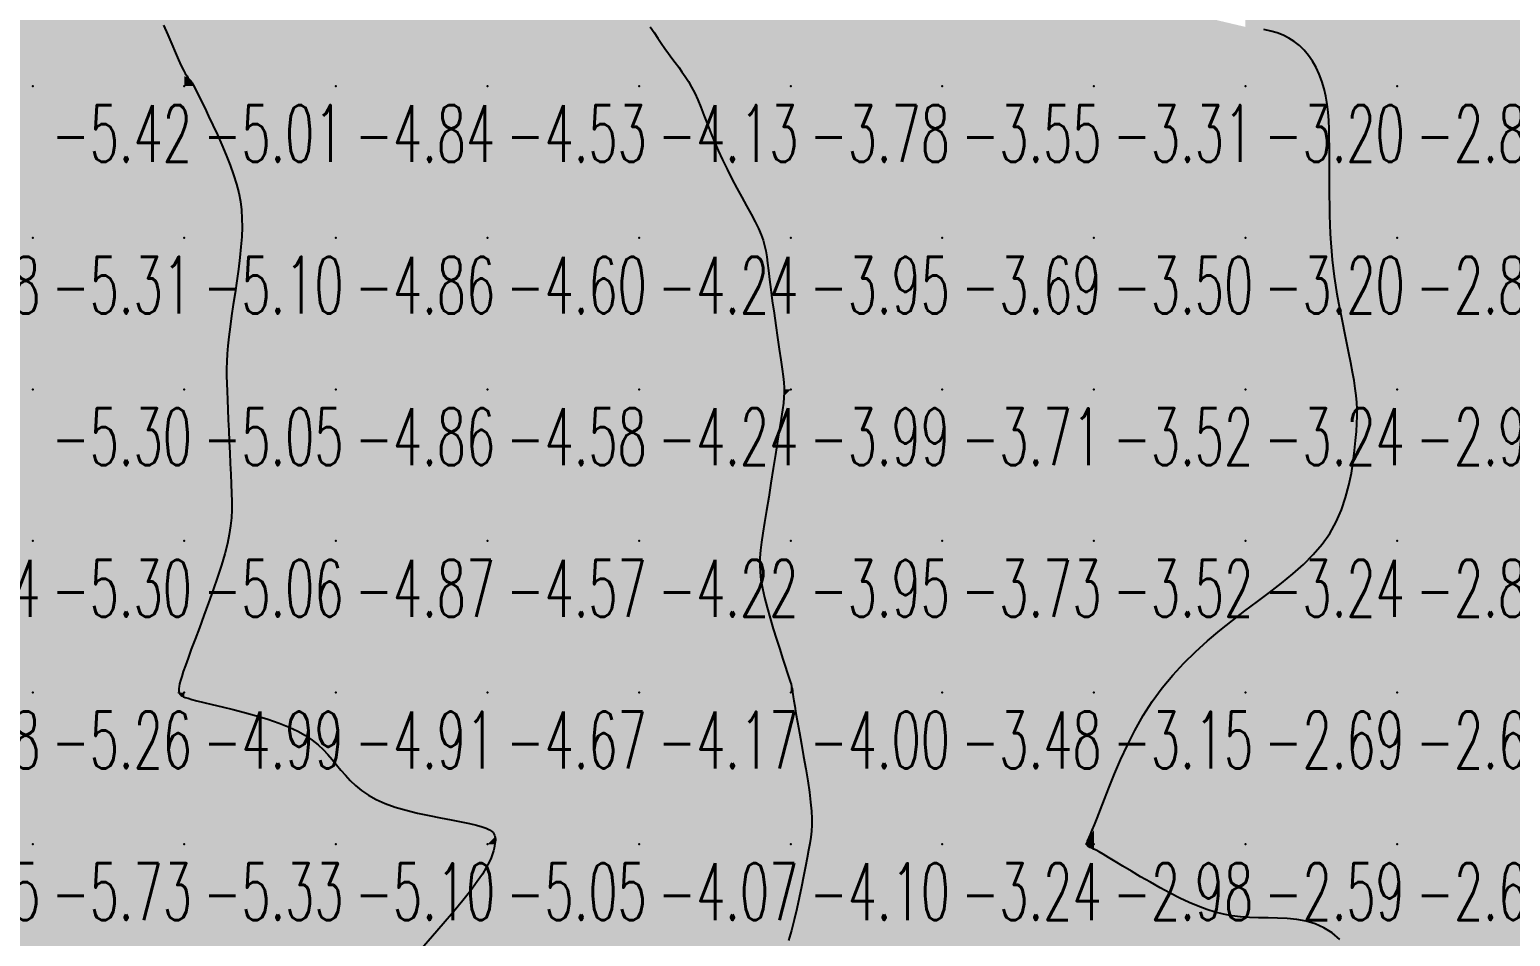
# Model space of a CAD drawing. Header units: millimetres. Extents: x 88261 to 90953, y 390274 to 392322.
# Drawn here: x 90320 to 90417.7, y 390901.2 to 390961 of the extents above; entities that cross this region are included whole.
import ezdxf
from ezdxf.enums import TextEntityAlignment as Align

# ---------------------------------------------------------------- set-up
doc = ezdxf.new("R2010")
doc.units = ezdxf.units.MM
doc.header["$LTSCALE"] = 25
for name, color, linetype in [('CN_03_00', 7, 'Continuous'), ('CN_04_00', 242, 'Continuous'), ('COTEAlt', 7, 'Continuous'), ('TN_COLORIAGE', 7, 'Continuous')]:
    doc.layers.add(name, color=color, linetype=linetype)
doc.styles.add('Simplex 1.0', font='Simplex.shx', dxfattribs={"width": 0.99, "height": 2.5})
doc.styles.get("Standard").update_dxf_attribs({"font": 'times.ttf'})

# ---------------------------------------------------------------- blocks, each defined once
blk = doc.blocks.new('COTE')
at = {"color": 0}
blk.add_point((0, 0), dxfattribs=at)
at = {"layer": 'COTEAlt'}
blk.add_attdef('ALT', text='', height=3.75, dxfattribs=at).set_placement((1.25, -1.25), align=Align.TOP_LEFT)

msp = doc.modelspace()

# ---------------------------------------------------------------- linework, layer by layer
at = {"layer": 'CN_03_00', "flags": 128}
for points, elevation in [([(90360.988, 390961.142), (90361.231, 390960.772), (90361.473, 390960.411), (90361.712, 390960.06), (90361.949, 390959.721), (90362.182, 390959.397), (90362.411, 390959.089), (90362.637, 390958.79), (90362.859, 390958.493), (90363.077, 390958.191), (90363.292, 390957.875), (90363.503, 390957.538), (90363.71, 390957.173), (90363.915, 390956.771), (90364.116, 390956.327), (90364.318, 390955.844), (90364.524, 390955.327), (90364.737, 390954.779), (90364.962, 390954.206), (90365.202, 390953.613), (90365.461, 390953.003), (90365.743, 390952.382), (90366.048, 390951.755), (90366.371, 390951.13), (90366.7, 390950.513), (90367.027, 390949.913), (90367.342, 390949.337), (90367.635, 390948.795), (90367.897, 390948.293), (90368.119, 390947.839), (90368.293, 390947.437), (90368.426, 390947.071), (90368.526, 390946.72), (90368.603, 390946.365), (90368.664, 390945.985), (90368.72, 390945.56), (90368.777, 390945.07), (90368.846, 390944.495), (90368.933, 390943.822), (90369.035, 390943.072), (90369.147, 390942.274), (90369.263, 390941.457), (90369.38, 390940.649), (90369.492, 390939.88), (90369.593, 390939.179), (90369.68, 390938.573), (90369.747, 390938.083), (90369.794, 390937.683), (90369.82, 390937.341), (90369.824, 390937.024), (90369.806, 390936.696), (90369.767, 390936.326), (90369.704, 390935.878), (90369.619, 390935.32), (90369.511, 390934.628), (90369.385, 390933.824), (90369.245, 390932.94), (90369.097, 390932.009), (90368.947, 390931.063), (90368.798, 390930.134), (90368.657, 390929.254), (90368.527, 390928.456), (90368.415, 390927.762), (90368.323, 390927.16), (90368.255, 390926.624), (90368.214, 390926.132), (90368.203, 390925.661), (90368.226, 390925.187), (90368.284, 390924.686), (90368.383, 390924.136), (90368.522, 390923.52), (90368.694, 390922.852), (90368.889, 390922.155), (90369.099, 390921.45), (90369.313, 390920.759), (90369.522, 390920.104), (90369.716, 390919.506), (90369.885, 390918.988), (90370.022, 390918.566), (90370.13, 390918.232), (90370.21, 390917.977), (90370.269, 390917.787), (90370.308, 390917.65), (90370.333, 390917.555), (90370.347, 390917.491), (90370.354, 390917.444), (90370.357, 390917.402), (90370.361, 390917.35), (90370.369, 390917.27), (90370.384, 390917.146), (90370.411, 390916.961), (90370.453, 390916.698), (90370.513, 390916.341), (90370.595, 390915.871), (90370.702, 390915.282), (90370.826, 390914.593), (90370.963, 390913.834), (90371.103, 390913.034), (90371.241, 390912.223), (90371.368, 390911.428), (90371.478, 390910.68), (90371.563, 390910.008), (90371.618, 390909.431), (90371.644, 390908.936), (90371.644, 390908.498), (90371.619, 390908.094), (90371.572, 390907.7), (90371.506, 390907.293), (90371.423, 390906.85), (90371.326, 390906.346), (90371.217, 390905.765), (90371.096, 390905.119), (90370.962, 390904.426), (90370.816, 390903.704), (90370.656, 390902.972), (90370.483, 390902.248), (90370.296, 390901.55), (90370.096, 390900.896)], -4), ([(90406.475, 390900.962), (90405.969, 390901.387), (90405.426, 390901.736), (90404.852, 390901.994), (90404.251, 390902.171), (90403.632, 390902.282), (90403.002, 390902.344), (90402.366, 390902.371), (90401.734, 390902.38), (90401.111, 390902.386), (90400.506, 390902.404), (90399.922, 390902.449), (90399.355, 390902.524), (90398.799, 390902.63), (90398.245, 390902.769), (90397.688, 390902.942), (90397.12, 390903.152), (90396.535, 390903.399), (90395.924, 390903.685), (90395.286, 390904.009), (90394.631, 390904.361), (90393.975, 390904.729), (90393.333, 390905.1), (90392.721, 390905.463), (90392.152, 390905.804), (90391.644, 390906.111), (90391.21, 390906.372), (90390.862, 390906.577), (90390.592, 390906.732), (90390.39, 390906.844), (90390.243, 390906.921), (90390.14, 390906.971), (90390.071, 390907.001), (90390.022, 390907.019), (90389.984, 390907.034), (90389.946, 390907.051), (90389.909, 390907.073), (90389.874, 390907.101), (90389.843, 390907.135), (90389.819, 390907.177), (90389.804, 390907.226), (90389.8, 390907.285), (90389.808, 390907.354), (90389.832, 390907.435), (90389.873, 390907.542), (90389.937, 390907.689), (90390.025, 390907.89), (90390.141, 390908.16), (90390.29, 390908.513), (90390.473, 390908.964), (90390.695, 390909.528), (90390.958, 390910.213), (90391.265, 390911.002), (90391.616, 390911.873), (90392.014, 390912.803), (90392.46, 390913.769), (90392.955, 390914.749), (90393.5, 390915.719), (90394.099, 390916.658), (90394.749, 390917.547), (90395.447, 390918.386), (90396.184, 390919.179), (90396.953, 390919.932), (90397.747, 390920.648), (90398.56, 390921.333), (90399.382, 390921.99), (90400.209, 390922.625), (90401.031, 390923.242), (90401.839, 390923.85), (90402.622, 390924.455), (90403.371, 390925.067), (90404.075, 390925.694), (90404.723, 390926.343), (90405.305, 390927.022), (90405.811, 390927.741), (90406.234, 390928.503), (90406.579, 390929.297), (90406.855, 390930.106), (90407.071, 390930.917), (90407.237, 390931.713), (90407.36, 390932.479), (90407.45, 390933.201), (90407.515, 390933.861), (90407.564, 390934.451), (90407.596, 390934.981), (90407.611, 390935.467), (90407.609, 390935.926), (90407.589, 390936.374), (90407.549, 390936.827), (90407.491, 390937.302), (90407.413, 390937.814), (90407.314, 390938.375), (90407.2, 390938.98), (90407.073, 390939.617), (90406.939, 390940.276), (90406.802, 390940.946), (90406.665, 390941.617), (90406.534, 390942.277), (90406.412, 390942.916), (90406.304, 390943.526), (90406.209, 390944.112), (90406.125, 390944.68), (90406.054, 390945.237), (90405.993, 390945.79), (90405.942, 390946.346), (90405.9, 390946.913), (90405.866, 390947.497), (90405.839, 390948.103), (90405.819, 390948.728), (90405.804, 390949.367), (90405.794, 390950.015), (90405.787, 390950.667), (90405.784, 390951.317), (90405.782, 390951.961), (90405.781, 390952.594), (90405.78, 390953.21), (90405.775, 390953.81), (90405.762, 390954.394), (90405.736, 390954.962), (90405.695, 390955.513), (90405.633, 390956.048), (90405.547, 390956.566), (90405.432, 390957.069), (90405.286, 390957.555), (90405.109, 390958.022), (90404.901, 390958.465), (90404.666, 390958.88), (90404.404, 390959.264), (90404.116, 390959.612), (90403.804, 390959.922), (90403.469, 390960.188), (90403.113, 390960.41), (90402.735, 390960.592), (90402.335, 390960.742), (90401.913, 390960.867), (90401.469, 390960.974)], -3)]:
    msp.add_lwpolyline(points, dxfattribs=dict(at, elevation=elevation))
at = {"layer": 'CN_04_00', "elevation": -5, "flags": 128}
msp.add_lwpolyline([(90328.886, 390961.266), (90329.157, 390960.611), (90329.416, 390959.996), (90329.656, 390959.44), (90329.868, 390958.964), (90330.047, 390958.583), (90330.194, 390958.289), (90330.313, 390958.069), (90330.409, 390957.91), (90330.485, 390957.8), (90330.546, 390957.725), (90330.596, 390957.674), (90330.638, 390957.632), (90330.677, 390957.587), (90330.72, 390957.529), (90330.77, 390957.445), (90330.836, 390957.325), (90330.922, 390957.158), (90331.036, 390956.933), (90331.182, 390956.639), (90331.366, 390956.264), (90331.593, 390955.802), (90331.853, 390955.265), (90332.136, 390954.669), (90332.431, 390954.031), (90332.726, 390953.368), (90333.01, 390952.695), (90333.273, 390952.029), (90333.502, 390951.387), (90333.69, 390950.78), (90333.837, 390950.201), (90333.945, 390949.638), (90334.016, 390949.079), (90334.053, 390948.512), (90334.058, 390947.925), (90334.034, 390947.306), (90333.983, 390946.643), (90333.907, 390945.929), (90333.814, 390945.175), (90333.707, 390944.397), (90333.593, 390943.611), (90333.478, 390942.833), (90333.367, 390942.079), (90333.267, 390941.365), (90333.182, 390940.706), (90333.118, 390940.115), (90333.074, 390939.577), (90333.047, 390939.078), (90333.034, 390938.599), (90333.035, 390938.123), (90333.046, 390937.633), (90333.064, 390937.113), (90333.089, 390936.544), (90333.118, 390935.916), (90333.149, 390935.238), (90333.181, 390934.526), (90333.215, 390933.795), (90333.249, 390933.061), (90333.281, 390932.339), (90333.312, 390931.644), (90333.34, 390930.993), (90333.364, 390930.394), (90333.378, 390929.836), (90333.376, 390929.303), (90333.353, 390928.776), (90333.302, 390928.239), (90333.217, 390927.674), (90333.092, 390927.064), (90332.921, 390926.392), (90332.702, 390925.647), (90332.442, 390924.845), (90332.154, 390924.009), (90331.85, 390923.16), (90331.541, 390922.322), (90331.239, 390921.517), (90330.956, 390920.768), (90330.704, 390920.096), (90330.492, 390919.52), (90330.319, 390919.035), (90330.181, 390918.631), (90330.074, 390918.299), (90329.996, 390918.031), (90329.941, 390917.815), (90329.906, 390917.644), (90329.887, 390917.507), (90329.882, 390917.396), (90329.888, 390917.306), (90329.902, 390917.236), (90329.924, 390917.181), (90329.95, 390917.138), (90329.981, 390917.105), (90330.013, 390917.077), (90330.044, 390917.052), (90330.077, 390917.027), (90330.123, 390916.999), (90330.197, 390916.964), (90330.315, 390916.92), (90330.492, 390916.863), (90330.743, 390916.792), (90331.084, 390916.703), (90331.53, 390916.592), (90332.089, 390916.459), (90332.741, 390916.303), (90333.462, 390916.125), (90334.223, 390915.928), (90335, 390915.713), (90335.766, 390915.48), (90336.495, 390915.232), (90337.161, 390914.969), (90337.743, 390914.693), (90338.247, 390914.406), (90338.685, 390914.107), (90339.068, 390913.798), (90339.408, 390913.479), (90339.717, 390913.152), (90340.006, 390912.818), (90340.288, 390912.477), (90340.572, 390912.131), (90340.87, 390911.784), (90341.191, 390911.439), (90341.546, 390911.103), (90341.943, 390910.778), (90342.394, 390910.469), (90342.907, 390910.181), (90343.492, 390909.919), (90344.154, 390909.684), (90344.875, 390909.476), (90345.629, 390909.291), (90346.394, 390909.126), (90347.145, 390908.978), (90347.857, 390908.844), (90348.507, 390908.722), (90349.071, 390908.607), (90349.531, 390908.497), (90349.893, 390908.391), (90350.17, 390908.29), (90350.374, 390908.193), (90350.517, 390908.099), (90350.614, 390908.009), (90350.675, 390907.923), (90350.714, 390907.839), (90350.741, 390907.758), (90350.759, 390907.676), (90350.767, 390907.59), (90350.767, 390907.497), (90350.758, 390907.394), (90350.742, 390907.277), (90350.717, 390907.144), (90350.685, 390906.99), (90350.644, 390906.812), (90350.583, 390906.602), (90350.492, 390906.352), (90350.357, 390906.053), (90350.166, 390905.696), (90349.908, 390905.273), (90349.57, 390904.775), (90349.14, 390904.195), (90348.612, 390903.527), (90348.001, 390902.789), (90347.329, 390902), (90346.618, 390901.181), (90345.888, 390900.352)], dxfattribs=at)
at = {"layer": 'TN_COLORIAGE', "color": 141}
for points in [[(90310.249, 390967.239, -5.287), (90310.249, 390957.239, -5.287), (90320.249, 390967.239, -5.287)], [(90310.249, 390957.239, -5.287), (90320.249, 390957.239, -5.287), (90320.249, 390967.239, -5.287)], [(90320.249, 390957.239, -5), (90327.54, 390964.531, -5), (90320.249, 390967.239, -5), (90326.703, 390967.239, -5)], [(90320.249, 390957.239, -5), (90327.54, 390964.531, -5), (90330.249, 390957.239, -5), (90330.249, 390957.898, -5)], [(90330.673, 390957.663, -5.011), (90330.249, 390957.898, -5.011), (90330.249, 390957.239, -5.011)], [(90310.249, 390957.239, -5.425), (90310.249, 390947.239, -5.425), (90320.249, 390957.239, -5.425)], [(90310.249, 390947.239, -5.425), (90320.249, 390947.239, -5.425), (90320.249, 390957.239, -5.425)], [(90320.249, 390957.239, -5.011), (90320.249, 390947.239, -5.011), (90330.249, 390957.239, -5.011)], [(90320.249, 390947.239, -5.011), (90330.249, 390947.239, -5.011), (90330.249, 390957.239, -5.011)], [(90330.673, 390957.663, -5.011), (90330.889, 390957.239, -5.011), (90330.249, 390957.239, -5.011)], [(90330.249, 390947.239, -5), (90333.97, 390950.961, -5), (90330.249, 390957.239, -5), (90330.889, 390957.239, -5)], [(90333.97, 390950.961, -5.096), (90334.244, 390947.239, -5.096), (90330.249, 390947.239, -5.096)], [(90310.249, 390947.239, -5.315), (90310.249, 390937.239, -5.315), (90320.249, 390947.239, -5.315)], [(90310.249, 390937.239, -5.315), (90320.249, 390937.239, -5.315), (90320.249, 390947.239, -5.315)], [(90320.249, 390947.239, -5.096), (90320.249, 390937.239, -5.096), (90330.249, 390947.239, -5.096)], [(90320.249, 390937.239, -5.096), (90330.249, 390937.239, -5.096), (90330.249, 390947.239, -5.096)], [(90330.249, 390947.239, -5), (90334.244, 390947.239, -5), (90330.249, 390937.239, -5), (90332.949, 390939.94, -5)], [(90332.949, 390939.94, -5.054), (90333.052, 390937.239, -5.054), (90330.249, 390937.239, -5.054)], [(90310.249, 390937.239, -5.299), (90310.249, 390927.239, -5.299), (90320.249, 390937.239, -5.299)], [(90310.249, 390927.239, -5.299), (90320.249, 390927.239, -5.299), (90320.249, 390937.239, -5.299)], [(90320.249, 390937.239, -5.054), (90320.249, 390927.239, -5.054), (90330.249, 390937.239, -5.054)], [(90320.249, 390927.239, -5.054), (90330.249, 390927.239, -5.054), (90330.249, 390937.239, -5.054)], [(90330.249, 390927.239, -5), (90333.379, 390930.369, -5), (90330.249, 390937.239, -5), (90333.052, 390937.239, -5)], [(90333.379, 390930.369, -5.063), (90333.475, 390927.239, -5.063), (90330.249, 390927.239, -5.063)], [(90310.249, 390927.239, -5.305), (90310.249, 390917.239, -5.305), (90320.249, 390927.239, -5.305)], [(90310.249, 390917.239, -5.305), (90320.249, 390917.239, -5.305), (90320.249, 390927.239, -5.305)], [(90320.249, 390927.239, -5.063), (90320.249, 390917.239, -5.063), (90330.249, 390927.239, -5.063)], [(90320.249, 390917.239, -5), (90329.752, 390917.239, -5), (90330.249, 390927.239, -5), (90330.249, 390919.025, -5)], [(90333.475, 390927.239, -5.063), (90330.249, 390919.025, -5.063), (90330.249, 390927.239, -5.063)], [(90310.249, 390917.239, -5.261), (90310.249, 390907.239, -5.261), (90320.249, 390917.239, -5.261)], [(90310.249, 390907.239, -5.261), (90320.249, 390907.239, -5.261), (90320.249, 390917.239, -5.261)], [(90320.249, 390907.239, -5), (90330.066, 390917.057, -5), (90320.249, 390917.239, -5), (90329.752, 390917.239, -5)], [(90320.249, 390907.239, -5), (90330.066, 390917.057, -5), (90330.249, 390907.239, -5), (90330.249, 390916.847, -5)], [(90338.117, 390915.107, -5.334), (90330.249, 390916.847, -5.334), (90330.249, 390907.239, -5.334)], [(90330.249, 390907.239, -5), (90338.117, 390915.107, -5), (90340.249, 390907.239, -5), (90340.249, 390912.537, -5)], [(90342.614, 390909.604, -5.102), (90340.249, 390912.537, -5.102), (90340.249, 390907.239, -5.102)], [(90340.249, 390907.239, -5), (90342.614, 390909.604, -5), (90350.249, 390907.239, -5), (90350.249, 390908.556, -5)], [(90350.819, 390907.81, -5.05), (90350.249, 390908.556, -5.05), (90350.249, 390907.239, -5.05)], [(90310.249, 390907.239, -5.733), (90310.249, 390897.239, -5.733), (90320.249, 390907.239, -5.733)], [(90310.249, 390897.239, -5.733), (90320.249, 390897.239, -5.733), (90320.249, 390907.239, -5.733)], [(90320.249, 390907.239, -5.334), (90320.249, 390897.239, -5.334), (90330.249, 390907.239, -5.334)], [(90320.249, 390897.239, -5.334), (90330.249, 390897.239, -5.334), (90330.249, 390907.239, -5.334)], [(90330.249, 390897.239, -5.102), (90340.249, 390897.239, -5.102), (90340.249, 390907.239, -5.102)], [(90330.249, 390907.239, -5.102), (90330.249, 390897.239, -5.102), (90340.249, 390907.239, -5.102)], [(90340.249, 390897.239, -5), (90343.084, 390897.239, -5), (90350.249, 390907.239, -5), (90350.249, 390905.173, -5)], [(90340.249, 390907.239, -5.05), (90340.249, 390897.239, -5.05), (90350.249, 390907.239, -5.05)], [(90350.76, 390907.239, -5.05), (90350.819, 390907.81, -5.05), (90350.249, 390907.239, -5.05)], [(90350.76, 390907.239, -5.05), (90350.249, 390905.173, -5.05), (90350.249, 390907.239, -5.05)]]:
    msp.add_solid(points, dxfattribs=at)
at = {"layer": 'TN_COLORIAGE', "color": 131}
for points in [[(90330.249, 390957.898, -4.842), (90327.54, 390964.531, -4.842), (90330.249, 390967.239, -4.842)], [(90330.249, 390957.898, -4.749), (90330.673, 390957.663, -4.749), (90330.249, 390967.239, -4.749), (90340.249, 390967.239, -4.749)], [(90330.889, 390957.239, -4.749), (90330.673, 390957.663, -4.749), (90340.249, 390957.239, -4.749), (90340.249, 390967.239, -4.749)], [(90350.249, 390957.239, -4.837), (90350.249, 390967.239, -4.837), (90340.249, 390957.239, -4.837)], [(90340.249, 390967.239, -4.359), (90340.249, 390957.239, -4.359), (90350.249, 390967.239, -4.359)], [(90350.249, 390957.239, -4), (90358.286, 390965.277, -4), (90350.249, 390967.239, -4), (90357.6, 390967.239, -4)], [(90350.249, 390957.239, -4), (90358.286, 390965.277, -4), (90360.249, 390957.239, -4), (90360.249, 390962.289, -4)], [(90362.223, 390959.214, -4.132), (90360.249, 390962.289, -4.132), (90360.249, 390957.239, -4.132)], [(90362.223, 390959.214, -4.132), (90363.95, 390957.239, -4.132), (90360.249, 390957.239, -4.132)], [(90330.889, 390957.239, -4.837), (90333.97, 390950.961, -4.837), (90340.249, 390957.239, -4.837)], [(90334.244, 390947.239, -4.837), (90333.97, 390950.961, -4.837), (90340.249, 390947.239, -4.837), (90340.249, 390957.239, -4.837)], [(90340.249, 390957.239, -4.529), (90340.249, 390947.239, -4.529), (90350.249, 390957.239, -4.529)], [(90350.249, 390947.239, -4.855), (90350.249, 390957.239, -4.855), (90340.249, 390947.239, -4.855)], [(90350.249, 390947.239, -4.132), (90360.249, 390947.239, -4.132), (90360.249, 390957.239, -4.132)], [(90350.249, 390947.239, -4.529), (90360.249, 390957.239, -4.529), (90350.249, 390957.239, -4.529)], [(90360.249, 390947.239, -4), (90365.463, 390952.454, -4), (90360.249, 390957.239, -4), (90363.95, 390957.239, -4)], [(90365.463, 390952.454, -4.244), (90368.654, 390947.239, -4.244), (90360.249, 390947.239, -4.244)], [(90333.052, 390937.239, -4.855), (90332.949, 390939.94, -4.855), (90340.249, 390937.239, -4.855), (90340.249, 390947.239, -4.855)], [(90332.949, 390939.94, -4.855), (90334.244, 390947.239, -4.855), (90340.249, 390947.239, -4.855)], [(90350.249, 390937.239, -4.862), (90350.249, 390947.239, -4.862), (90340.249, 390937.239, -4.862)], [(90340.249, 390947.239, -4.599), (90340.249, 390937.239, -4.599), (90350.249, 390947.239, -4.599)], [(90350.249, 390937.239, -4.244), (90360.249, 390937.239, -4.244), (90360.249, 390947.239, -4.244)], [(90350.249, 390937.239, -4.599), (90360.249, 390947.239, -4.599), (90350.249, 390947.239, -4.599)], [(90360.249, 390947.239, -4), (90368.654, 390947.239, -4), (90360.249, 390937.239, -4), (90368.632, 390945.623, -4)], [(90368.632, 390945.623, -4.24), (90369.895, 390937.239, -4.24), (90360.249, 390937.239, -4.24)], [(90333.052, 390937.239, -4.862), (90333.379, 390930.369, -4.862), (90340.249, 390937.239, -4.862)], [(90333.475, 390927.239, -4.862), (90333.379, 390930.369, -4.862), (90340.249, 390927.239, -4.862), (90340.249, 390937.239, -4.862)], [(90350.249, 390927.239, -4.868), (90350.249, 390937.239, -4.868), (90340.249, 390927.239, -4.868)], [(90340.249, 390937.239, -4.58), (90340.249, 390927.239, -4.58), (90350.249, 390937.239, -4.58)], [(90350.249, 390927.239, -4.24), (90360.249, 390927.239, -4.24), (90360.249, 390937.239, -4.24)], [(90350.249, 390927.239, -4.58), (90360.249, 390937.239, -4.58), (90350.249, 390937.239, -4.58)], [(90360.249, 390937.239, -4), (90369.895, 390937.239, -4), (90360.249, 390927.239, -4), (90369.869, 390936.86, -4)], [(90368.342, 390927.239, -4.224), (90369.869, 390936.86, -4.224), (90360.249, 390927.239, -4.224)], [(90330.249, 390917.239, -4.868), (90340.249, 390917.239, -4.868), (90340.249, 390927.239, -4.868)], [(90330.249, 390919.025, -4.868), (90333.475, 390927.239, -4.868), (90330.249, 390917.239, -4.868), (90340.249, 390927.239, -4.868)], [(90350.249, 390917.239, -4.909), (90350.249, 390927.239, -4.909), (90340.249, 390917.239, -4.909)], [(90340.249, 390927.239, -4.572), (90340.249, 390917.239, -4.572), (90350.249, 390927.239, -4.572)], [(90350.249, 390917.239, -4.224), (90360.249, 390917.239, -4.224), (90360.249, 390927.239, -4.224)], [(90350.249, 390917.239, -4.572), (90360.249, 390927.239, -4.572), (90350.249, 390927.239, -4.572)], [(90360.249, 390927.239, -4), (90368.342, 390927.239, -4), (90360.249, 390917.239, -4), (90367.926, 390924.917, -4)], [(90360.249, 390917.239, -4), (90367.926, 390924.917, -4), (90370.249, 390917.239, -4), (90370.249, 390917.908, -4)], [(90330.249, 390919.025, -4.986), (90329.752, 390917.239, -4.986), (90330.249, 390917.239, -4.986)], [(90370.388, 390917.379, -4.004), (90370.249, 390917.908, -4.004), (90370.249, 390917.239, -4.004)], [(90329.752, 390917.239, -4.986), (90330.066, 390917.057, -4.986), (90330.249, 390917.239, -4.986)], [(90330.249, 390916.847, -4.986), (90330.066, 390917.057, -4.986), (90330.249, 390917.239, -4.986)], [(90330.249, 390916.847, -4.909), (90338.117, 390915.107, -4.909), (90330.249, 390917.239, -4.909), (90340.249, 390917.239, -4.909)], [(90340.249, 390912.537, -4.909), (90338.117, 390915.107, -4.909), (90340.249, 390917.239, -4.909)], [(90340.249, 390912.537, -4.671), (90342.614, 390909.604, -4.671), (90340.249, 390917.239, -4.671), (90350.249, 390917.239, -4.671)], [(90350.249, 390908.556, -4.671), (90342.614, 390909.604, -4.671), (90350.249, 390917.239, -4.671)], [(90350.249, 390908.556, -4.174), (90350.819, 390907.81, -4.174), (90350.249, 390917.239, -4.174), (90360.249, 390917.239, -4.174)], [(90350.819, 390907.81, -4.074), (90350.76, 390907.239, -4.074), (90360.249, 390917.239, -4.074), (90360.249, 390907.239, -4.074)], [(90360.249, 390917.239, -4.004), (90360.249, 390907.239, -4.004), (90370.249, 390917.239, -4.004)], [(90360.249, 390907.239, -4.004), (90370.249, 390907.239, -4.004), (90370.249, 390917.239, -4.004)], [(90370.32, 390917.239, -4.004), (90370.388, 390917.379, -4.004), (90370.249, 390917.239, -4.004)], [(90370.249, 390907.239, -4), (90371.902, 390908.892, -4), (90370.249, 390917.239, -4), (90370.32, 390917.239, -4)], [(90371.452, 390907.239, -4.104), (90371.902, 390908.892, -4.104), (90370.249, 390907.239, -4.104)], [(90350.249, 390897.239, -4.074), (90360.249, 390897.239, -4.074), (90360.249, 390907.239, -4.074)], [(90350.249, 390905.173, -4.074), (90350.76, 390907.239, -4.074), (90350.249, 390897.239, -4.074), (90360.249, 390907.239, -4.074)], [(90360.249, 390897.239, -4), (90368.127, 390897.239, -4), (90370.249, 390907.239, -4), (90370.249, 390900.225, -4)], [(90360.249, 390907.239, -4.104), (90360.249, 390897.239, -4.104), (90370.249, 390907.239, -4.104)], [(90371.452, 390907.239, -4.104), (90370.249, 390900.225, -4.104), (90370.249, 390907.239, -4.104)], [(90350.249, 390905.173, -4.808), (90343.084, 390897.239, -4.808), (90350.249, 390897.239, -4.808)]]:
    msp.add_solid(points, dxfattribs=at)
at = {"layer": 'TN_COLORIAGE', "color": 121}
for points in [[(90360.249, 390962.289, -3.464), (90362.223, 390959.214, -3.464), (90360.249, 390967.239, -3.464), (90370.249, 390967.239, -3.464)], [(90363.95, 390957.239, -3.464), (90362.223, 390959.214, -3.464), (90370.249, 390957.239, -3.464), (90370.249, 390967.239, -3.464)], [(90370.249, 390967.239, -3.17), (90370.249, 390957.239, -3.17), (90380.249, 390967.239, -3.17)], [(90370.249, 390957.239, -3.17), (90380.249, 390957.239, -3.17), (90380.249, 390967.239, -3.17)], [(90380.249, 390957.239, -3), (90388.847, 390965.838, -3), (90380.249, 390967.239, -3), (90386.809, 390967.239, -3)], [(90380.249, 390957.239, -3), (90388.847, 390965.838, -3), (90390.249, 390957.239, -3), (90390.249, 390965.034, -3)], [(90395.316, 390962.306, -3.315), (90390.249, 390965.034, -3.315), (90390.249, 390957.239, -3.315)], [(90390.249, 390957.239, -3), (90395.316, 390962.306, -3), (90400.249, 390957.239, -3), (90400.249, 390961.142, -3)], [(90403.697, 390960.687, -3.196), (90400.249, 390961.142, -3.196), (90400.249, 390957.239, -3.196)], [(90403.697, 390960.687, -3.196), (90405.779, 390957.239, -3.196), (90400.249, 390957.239, -3.196)], [(90363.95, 390957.239, -3.776), (90365.463, 390952.454, -3.776), (90370.249, 390957.239, -3.776)], [(90368.654, 390947.239, -3.776), (90365.463, 390952.454, -3.776), (90370.249, 390947.239, -3.776), (90370.249, 390957.239, -3.776)], [(90370.249, 390957.239, -3.546), (90370.249, 390947.239, -3.546), (90380.249, 390957.239, -3.546)], [(90370.249, 390947.239, -3.546), (90380.249, 390947.239, -3.546), (90380.249, 390957.239, -3.546)], [(90380.249, 390957.239, -3.315), (90380.249, 390947.239, -3.315), (90390.249, 390957.239, -3.315)], [(90380.249, 390947.239, -3.315), (90390.249, 390947.239, -3.315), (90390.249, 390957.239, -3.315)], [(90390.249, 390957.239, -3.196), (90390.249, 390947.239, -3.196), (90400.249, 390957.239, -3.196)], [(90390.249, 390947.239, -3.196), (90400.249, 390947.239, -3.196), (90400.249, 390957.239, -3.196)], [(90400.249, 390947.239, -3), (90405.78, 390952.771, -3), (90400.249, 390957.239, -3), (90405.779, 390957.239, -3)], [(90405.78, 390952.771, -3.196), (90405.788, 390947.239, -3.196), (90400.249, 390947.239, -3.196)], [(90368.632, 390945.623, -3.954), (90368.654, 390947.239, -3.954), (90370.249, 390947.239, -3.954)], [(90369.895, 390937.239, -3.954), (90368.632, 390945.623, -3.954), (90370.249, 390937.239, -3.954), (90370.249, 390947.239, -3.954)], [(90370.249, 390947.239, -3.686), (90370.249, 390937.239, -3.686), (90380.249, 390947.239, -3.686)], [(90370.249, 390937.239, -3.686), (90380.249, 390937.239, -3.686), (90380.249, 390947.239, -3.686)], [(90380.249, 390947.239, -3.499), (90380.249, 390937.239, -3.499), (90390.249, 390947.239, -3.499)], [(90380.249, 390937.239, -3.499), (90390.249, 390937.239, -3.499), (90390.249, 390947.239, -3.499)], [(90390.249, 390947.239, -3.196), (90390.249, 390937.239, -3.196), (90400.249, 390947.239, -3.196)], [(90390.249, 390937.239, -3.196), (90400.249, 390937.239, -3.196), (90400.249, 390947.239, -3.196)], [(90400.249, 390937.239, -3), (90406.263, 390943.254, -3), (90400.249, 390947.239, -3), (90405.788, 390947.239, -3)], [(90406.263, 390943.254, -3.238), (90407.633, 390937.239, -3.238), (90400.249, 390937.239, -3.238)], [(90369.869, 390936.86, -3.947), (90368.342, 390927.239, -3.947), (90370.249, 390937.239, -3.947), (90370.249, 390927.239, -3.947)], [(90369.869, 390936.86, -3.991), (90369.895, 390937.239, -3.991), (90370.249, 390937.239, -3.991)], [(90370.249, 390937.239, -3.71), (90370.249, 390927.239, -3.71), (90380.249, 390937.239, -3.71)], [(90370.249, 390927.239, -3.71), (90380.249, 390927.239, -3.71), (90380.249, 390937.239, -3.71)], [(90380.249, 390937.239, -3.525), (90380.249, 390927.239, -3.525), (90390.249, 390937.239, -3.525)], [(90380.249, 390927.239, -3.525), (90390.249, 390927.239, -3.525), (90390.249, 390937.239, -3.525)], [(90390.249, 390937.239, -3.238), (90390.249, 390927.239, -3.238), (90400.249, 390937.239, -3.238)], [(90390.249, 390927.239, -3.238), (90400.249, 390927.239, -3.238), (90400.249, 390937.239, -3.238)], [(90400.249, 390927.239, -3), (90407.681, 390934.672, -3), (90400.249, 390937.239, -3), (90407.633, 390937.239, -3)], [(90406.734, 390927.239, -3.244), (90407.681, 390934.672, -3.244), (90400.249, 390927.239, -3.244)], [(90367.926, 390924.917, -3.947), (90368.342, 390927.239, -3.947), (90370.249, 390927.239, -3.947)], [(90370.249, 390917.908, -3.947), (90367.926, 390924.917, -3.947), (90370.249, 390927.239, -3.947)], [(90370.249, 390917.908, -3.733), (90370.388, 390917.379, -3.733), (90370.249, 390927.239, -3.733), (90380.249, 390927.239, -3.733)], [(90370.388, 390917.379, -3.477), (90370.32, 390917.239, -3.477), (90380.249, 390927.239, -3.477), (90380.249, 390917.239, -3.477)], [(90380.249, 390927.239, -3.519), (90380.249, 390917.239, -3.519), (90390.249, 390927.239, -3.519)], [(90380.249, 390917.239, -3.519), (90390.249, 390917.239, -3.519), (90390.249, 390927.239, -3.519)], [(90390.249, 390927.239, -3.244), (90390.249, 390917.239, -3.244), (90400.249, 390927.239, -3.244)], [(90400.249, 390927.239, -3), (90400.249, 390922.818, -3), (90390.249, 390917.239, -3), (90393.524, 390917.239, -3)], [(90400.249, 390922.818, -3.244), (90406.734, 390927.239, -3.244), (90400.249, 390927.239, -3.244)], [(90370.32, 390917.239, -3.477), (90371.902, 390908.892, -3.477), (90380.249, 390917.239, -3.477)], [(90371.902, 390908.892, -3.243), (90371.452, 390907.239, -3.243), (90380.249, 390917.239, -3.243), (90380.249, 390907.239, -3.243)], [(90380.249, 390907.239, -3), (90389.65, 390907.239, -3), (90390.249, 390917.239, -3), (90390.249, 390908.172, -3)], [(90380.249, 390917.239, -3.15), (90380.249, 390907.239, -3.15), (90390.249, 390917.239, -3.15)], [(90393.524, 390917.239, -3.15), (90390.249, 390908.172, -3.15), (90390.249, 390917.239, -3.15)], [(90370.249, 390897.239, -3.243), (90380.249, 390897.239, -3.243), (90380.249, 390907.239, -3.243)], [(90370.249, 390900.225, -3.243), (90371.452, 390907.239, -3.243), (90370.249, 390897.239, -3.243), (90380.249, 390907.239, -3.243)], [(90380.249, 390897.239, -3), (90390.001, 390906.992, -3), (90380.249, 390907.239, -3), (90389.65, 390907.239, -3)], [(90390.249, 390897.239, -3), (90390.249, 390906.996, -3), (90380.249, 390897.239, -3), (90390.001, 390906.992, -3)], [(90396.262, 390903.253, -3.621), (90390.249, 390906.996, -3.621), (90390.249, 390897.239, -3.621)], [(90390.249, 390897.239, -3), (90396.262, 390903.253, -3), (90400.249, 390897.239, -3), (90400.249, 390902.101, -3)], [(90405.778, 390902.768, -3.389), (90409.197, 390897.239, -3.389), (90400.249, 390897.239, -3.389)], [(90400.249, 390902.101, -3.389), (90405.778, 390902.768, -3.389), (90400.249, 390897.239, -3.389)]]:
    msp.add_solid(points, dxfattribs=at)
at = {"layer": 'TN_COLORIAGE', "color": 111}
for points in [[(90400.249, 390961.142, -2.628), (90403.697, 390960.687, -2.628), (90400.249, 390967.239, -2.628), (90410.249, 390967.239, -2.628)], [(90405.779, 390957.239, -2.628), (90403.697, 390960.687, -2.628), (90410.249, 390957.239, -2.628), (90410.249, 390967.239, -2.628)], [(90410.249, 390967.239, -2.257), (90410.249, 390957.239, -2.257), (90420.249, 390967.239, -2.257)], [(90410.249, 390957.239, -2.257), (90420.249, 390957.239, -2.257), (90420.249, 390967.239, -2.257)], [(90405.779, 390957.239, -2.842), (90405.78, 390952.771, -2.842), (90410.249, 390957.239, -2.842)], [(90405.788, 390947.239, -2.842), (90405.78, 390952.771, -2.842), (90410.249, 390947.239, -2.842), (90410.249, 390957.239, -2.842)], [(90410.249, 390957.239, -2.687), (90410.249, 390947.239, -2.687), (90420.249, 390957.239, -2.687)], [(90410.249, 390947.239, -2.687), (90420.249, 390947.239, -2.687), (90420.249, 390957.239, -2.687)], [(90405.788, 390947.239, -2.842), (90406.263, 390943.254, -2.842), (90410.249, 390947.239, -2.842)], [(90407.633, 390937.239, -2.842), (90406.263, 390943.254, -2.842), (90410.249, 390937.239, -2.842), (90410.249, 390947.239, -2.842)], [(90410.249, 390947.239, -2.733), (90410.249, 390937.239, -2.733), (90420.249, 390947.239, -2.733)], [(90410.249, 390937.239, -2.733), (90420.249, 390937.239, -2.733), (90420.249, 390947.239, -2.733)], [(90407.681, 390934.672, -2.868), (90406.734, 390927.239, -2.868), (90410.249, 390937.239, -2.868), (90410.249, 390927.239, -2.868)], [(90407.633, 390937.239, -2.916), (90407.681, 390934.672, -2.916), (90410.249, 390937.239, -2.916)], [(90410.249, 390937.239, -2.717), (90410.249, 390927.239, -2.717), (90420.249, 390937.239, -2.717)], [(90410.249, 390927.239, -2.717), (90420.249, 390927.239, -2.717), (90420.249, 390937.239, -2.717)], [(90406.734, 390927.239, -2.692), (90400.249, 390922.818, -2.692), (90410.249, 390927.239, -2.692), (90400.249, 390917.239, -2.692)], [(90400.249, 390917.239, -2.868), (90410.249, 390917.239, -2.868), (90410.249, 390927.239, -2.868)], [(90410.249, 390927.239, -2.792), (90410.249, 390917.239, -2.792), (90420.249, 390927.239, -2.792)], [(90410.249, 390917.239, -2.792), (90420.249, 390917.239, -2.792), (90420.249, 390927.239, -2.792)], [(90393.524, 390917.239, -2.692), (90400.249, 390922.818, -2.692), (90400.249, 390917.239, -2.692)], [(90390.249, 390907.239, -2.692), (90400.249, 390907.239, -2.692), (90400.249, 390917.239, -2.692)], [(90390.249, 390908.172, -2.692), (90393.524, 390917.239, -2.692), (90390.249, 390907.239, -2.692), (90400.249, 390917.239, -2.692)], [(90400.249, 390917.239, -2.665), (90400.249, 390907.239, -2.665), (90410.249, 390917.239, -2.665)], [(90400.249, 390907.239, -2.665), (90410.249, 390907.239, -2.665), (90410.249, 390917.239, -2.665)], [(90410.249, 390907.239, -2.797), (90420.249, 390907.239, -2.797), (90420.249, 390917.239, -2.797)], [(90410.249, 390917.239, -2.797), (90410.249, 390907.239, -2.797), (90420.249, 390917.239, -2.797)], [(90390.249, 390908.172, -2.985), (90389.65, 390907.239, -2.985), (90390.249, 390907.239, -2.985)], [(90389.65, 390907.239, -2.985), (90390.001, 390906.992, -2.985), (90390.249, 390907.239, -2.985)], [(90390.001, 390906.992, -2.985), (90390.249, 390906.996, -2.985), (90390.249, 390907.239, -2.985)], [(90390.249, 390906.996, -2.589), (90396.262, 390903.253, -2.589), (90390.249, 390907.239, -2.589), (90400.249, 390907.239, -2.589)], [(90400.249, 390902.101, -2.589), (90396.262, 390903.253, -2.589), (90400.249, 390907.239, -2.589)], [(90405.778, 390902.768, -2.589), (90400.249, 390902.101, -2.589), (90410.249, 390907.239, -2.589), (90400.249, 390907.239, -2.589)], [(90409.197, 390897.239, -2.685), (90405.778, 390902.768, -2.685), (90410.249, 390897.239, -2.685), (90410.249, 390907.239, -2.685)], [(90410.249, 390907.239, -2.803), (90410.249, 390897.239, -2.803), (90420.249, 390907.239, -2.803)], [(90410.249, 390897.239, -2.803), (90420.249, 390897.239, -2.803), (90420.249, 390907.239, -2.803)]]:
    msp.add_solid(points, dxfattribs=at)

# ---------------------------------------------------------------- block references
at = {"layer": 'COTEAlt'}
ref = msp.add_blockref('COTE', (90320.249, 390957.239), dxfattribs=at)
ref.add_attrib('ALT', '-5.42', dxfattribs={"height": 3.75, "style": 'Simplex 1.0', "width": 0.6}).set_placement((90321.499, 390955.989), align=Align.TOP_LEFT)
ref = msp.add_blockref('COTE', (90330.249, 390957.239), dxfattribs=at)
ref.add_attrib('ALT', '-5.01', dxfattribs={"height": 3.75, "style": 'Simplex 1.0', "width": 0.6}).set_placement((90331.499, 390955.989), align=Align.TOP_LEFT)
ref = msp.add_blockref('COTE', (90340.249, 390957.239), dxfattribs=at)
ref.add_attrib('ALT', '-4.84', dxfattribs={"height": 3.75, "style": 'Simplex 1.0', "width": 0.6}).set_placement((90341.499, 390955.989), align=Align.TOP_LEFT)
ref = msp.add_blockref('COTE', (90350.249, 390957.239), dxfattribs=at)
ref.add_attrib('ALT', '-4.53', dxfattribs={"height": 3.75, "style": 'Simplex 1.0', "width": 0.6}).set_placement((90351.499, 390955.989), align=Align.TOP_LEFT)
ref = msp.add_blockref('COTE', (90360.249, 390957.239), dxfattribs=at)
ref.add_attrib('ALT', '-4.13', dxfattribs={"height": 3.75, "style": 'Simplex 1.0', "width": 0.6}).set_placement((90361.499, 390955.989), align=Align.TOP_LEFT)
ref = msp.add_blockref('COTE', (90370.249, 390957.239), dxfattribs=at)
ref.add_attrib('ALT', '-3.78', dxfattribs={"height": 3.75, "style": 'Simplex 1.0', "width": 0.6}).set_placement((90371.499, 390955.989), align=Align.TOP_LEFT)
ref = msp.add_blockref('COTE', (90380.249, 390957.239), dxfattribs=at)
ref.add_attrib('ALT', '-3.55', dxfattribs={"height": 3.75, "style": 'Simplex 1.0', "width": 0.6}).set_placement((90381.499, 390955.989), align=Align.TOP_LEFT)
ref = msp.add_blockref('COTE', (90390.249, 390957.239), dxfattribs=at)
ref.add_attrib('ALT', '-3.31', dxfattribs={"height": 3.75, "style": 'Simplex 1.0', "width": 0.6}).set_placement((90391.499, 390955.989), align=Align.TOP_LEFT)
ref = msp.add_blockref('COTE', (90400.249, 390957.239), dxfattribs=at)
ref.add_attrib('ALT', '-3.20', dxfattribs={"height": 3.75, "style": 'Simplex 1.0', "width": 0.6}).set_placement((90401.499, 390955.989), align=Align.TOP_LEFT)
ref = msp.add_blockref('COTE', (90410.249, 390957.239), dxfattribs=at)
ref.add_attrib('ALT', '-2.84', dxfattribs={"height": 3.75, "style": 'Simplex 1.0', "width": 0.6}).set_placement((90411.499, 390955.989), align=Align.TOP_LEFT)
ref = msp.add_blockref('COTE', (90310.249, 390947.239), dxfattribs=at)
ref.add_attrib('ALT', '-5.68', dxfattribs={"height": 3.75, "style": 'Simplex 1.0', "width": 0.6}).set_placement((90311.499, 390945.989), align=Align.TOP_LEFT)
ref = msp.add_blockref('COTE', (90320.249, 390947.239), dxfattribs=at)
ref.add_attrib('ALT', '-5.31', dxfattribs={"height": 3.75, "style": 'Simplex 1.0', "width": 0.6}).set_placement((90321.499, 390945.989), align=Align.TOP_LEFT)
ref = msp.add_blockref('COTE', (90330.249, 390947.239), dxfattribs=at)
ref.add_attrib('ALT', '-5.10', dxfattribs={"height": 3.75, "style": 'Simplex 1.0', "width": 0.6}).set_placement((90331.499, 390945.989), align=Align.TOP_LEFT)
ref = msp.add_blockref('COTE', (90340.249, 390947.239), dxfattribs=at)
ref.add_attrib('ALT', '-4.86', dxfattribs={"height": 3.75, "style": 'Simplex 1.0', "width": 0.6}).set_placement((90341.499, 390945.989), align=Align.TOP_LEFT)
ref = msp.add_blockref('COTE', (90350.249, 390947.239), dxfattribs=at)
ref.add_attrib('ALT', '-4.60', dxfattribs={"height": 3.75, "style": 'Simplex 1.0', "width": 0.6}).set_placement((90351.499, 390945.989), align=Align.TOP_LEFT)
ref = msp.add_blockref('COTE', (90360.249, 390947.239), dxfattribs=at)
ref.add_attrib('ALT', '-4.24', dxfattribs={"height": 3.75, "style": 'Simplex 1.0', "width": 0.6}).set_placement((90361.499, 390945.989), align=Align.TOP_LEFT)
ref = msp.add_blockref('COTE', (90370.249, 390947.239), dxfattribs=at)
ref.add_attrib('ALT', '-3.95', dxfattribs={"height": 3.75, "style": 'Simplex 1.0', "width": 0.6}).set_placement((90371.499, 390945.989), align=Align.TOP_LEFT)
ref = msp.add_blockref('COTE', (90380.249, 390947.239), dxfattribs=at)
ref.add_attrib('ALT', '-3.69', dxfattribs={"height": 3.75, "style": 'Simplex 1.0', "width": 0.6}).set_placement((90381.499, 390945.989), align=Align.TOP_LEFT)
ref = msp.add_blockref('COTE', (90390.249, 390947.239), dxfattribs=at)
ref.add_attrib('ALT', '-3.50', dxfattribs={"height": 3.75, "style": 'Simplex 1.0', "width": 0.6}).set_placement((90391.499, 390945.989), align=Align.TOP_LEFT)
ref = msp.add_blockref('COTE', (90400.249, 390947.239), dxfattribs=at)
ref.add_attrib('ALT', '-3.20', dxfattribs={"height": 3.75, "style": 'Simplex 1.0', "width": 0.6}).set_placement((90401.499, 390945.989), align=Align.TOP_LEFT)
ref = msp.add_blockref('COTE', (90410.249, 390947.239), dxfattribs=at)
ref.add_attrib('ALT', '-2.84', dxfattribs={"height": 3.75, "style": 'Simplex 1.0', "width": 0.6}).set_placement((90411.499, 390945.989), align=Align.TOP_LEFT)
ref = msp.add_blockref('COTE', (90320.249, 390937.239), dxfattribs=at)
ref.add_attrib('ALT', '-5.30', dxfattribs={"height": 3.75, "style": 'Simplex 1.0', "width": 0.6}).set_placement((90321.499, 390935.989), align=Align.TOP_LEFT)
ref = msp.add_blockref('COTE', (90330.249, 390937.239), dxfattribs=at)
ref.add_attrib('ALT', '-5.05', dxfattribs={"height": 3.75, "style": 'Simplex 1.0', "width": 0.6}).set_placement((90331.499, 390935.989), align=Align.TOP_LEFT)
ref = msp.add_blockref('COTE', (90340.249, 390937.239), dxfattribs=at)
ref.add_attrib('ALT', '-4.86', dxfattribs={"height": 3.75, "style": 'Simplex 1.0', "width": 0.6}).set_placement((90341.499, 390935.989), align=Align.TOP_LEFT)
ref = msp.add_blockref('COTE', (90350.249, 390937.239), dxfattribs=at)
ref.add_attrib('ALT', '-4.58', dxfattribs={"height": 3.75, "style": 'Simplex 1.0', "width": 0.6}).set_placement((90351.499, 390935.989), align=Align.TOP_LEFT)
ref = msp.add_blockref('COTE', (90360.249, 390937.239), dxfattribs=at)
ref.add_attrib('ALT', '-4.24', dxfattribs={"height": 3.75, "style": 'Simplex 1.0', "width": 0.6}).set_placement((90361.499, 390935.989), align=Align.TOP_LEFT)
ref = msp.add_blockref('COTE', (90370.249, 390937.239), dxfattribs=at)
ref.add_attrib('ALT', '-3.99', dxfattribs={"height": 3.75, "style": 'Simplex 1.0', "width": 0.6}).set_placement((90371.499, 390935.989), align=Align.TOP_LEFT)
ref = msp.add_blockref('COTE', (90380.249, 390937.239), dxfattribs=at)
ref.add_attrib('ALT', '-3.71', dxfattribs={"height": 3.75, "style": 'Simplex 1.0', "width": 0.6}).set_placement((90381.499, 390935.989), align=Align.TOP_LEFT)
ref = msp.add_blockref('COTE', (90390.249, 390937.239), dxfattribs=at)
ref.add_attrib('ALT', '-3.52', dxfattribs={"height": 3.75, "style": 'Simplex 1.0', "width": 0.6}).set_placement((90391.499, 390935.989), align=Align.TOP_LEFT)
ref = msp.add_blockref('COTE', (90400.249, 390937.239), dxfattribs=at)
ref.add_attrib('ALT', '-3.24', dxfattribs={"height": 3.75, "style": 'Simplex 1.0', "width": 0.6}).set_placement((90401.499, 390935.989), align=Align.TOP_LEFT)
ref = msp.add_blockref('COTE', (90410.249, 390937.239), dxfattribs=at)
ref.add_attrib('ALT', '-2.92', dxfattribs={"height": 3.75, "style": 'Simplex 1.0', "width": 0.6}).set_placement((90411.499, 390935.989), align=Align.TOP_LEFT)
ref = msp.add_blockref('COTE', (90310.249, 390927.239), dxfattribs=at)
ref.add_attrib('ALT', '-5.64', dxfattribs={"height": 3.75, "style": 'Simplex 1.0', "width": 0.6}).set_placement((90311.499, 390925.989), align=Align.TOP_LEFT)
ref = msp.add_blockref('COTE', (90320.249, 390927.239), dxfattribs=at)
ref.add_attrib('ALT', '-5.30', dxfattribs={"height": 3.75, "style": 'Simplex 1.0', "width": 0.6}).set_placement((90321.499, 390925.989), align=Align.TOP_LEFT)
ref = msp.add_blockref('COTE', (90330.249, 390927.239), dxfattribs=at)
ref.add_attrib('ALT', '-5.06', dxfattribs={"height": 3.75, "style": 'Simplex 1.0', "width": 0.6}).set_placement((90331.499, 390925.989), align=Align.TOP_LEFT)
ref = msp.add_blockref('COTE', (90340.249, 390927.239), dxfattribs=at)
ref.add_attrib('ALT', '-4.87', dxfattribs={"height": 3.75, "style": 'Simplex 1.0', "width": 0.6}).set_placement((90341.499, 390925.989), align=Align.TOP_LEFT)
ref = msp.add_blockref('COTE', (90350.249, 390927.239), dxfattribs=at)
ref.add_attrib('ALT', '-4.57', dxfattribs={"height": 3.75, "style": 'Simplex 1.0', "width": 0.6}).set_placement((90351.499, 390925.989), align=Align.TOP_LEFT)
ref = msp.add_blockref('COTE', (90360.249, 390927.239), dxfattribs=at)
ref.add_attrib('ALT', '-4.22', dxfattribs={"height": 3.75, "style": 'Simplex 1.0', "width": 0.6}).set_placement((90361.499, 390925.989), align=Align.TOP_LEFT)
ref = msp.add_blockref('COTE', (90370.249, 390927.239), dxfattribs=at)
ref.add_attrib('ALT', '-3.95', dxfattribs={"height": 3.75, "style": 'Simplex 1.0', "width": 0.6}).set_placement((90371.499, 390925.989), align=Align.TOP_LEFT)
ref = msp.add_blockref('COTE', (90380.249, 390927.239), dxfattribs=at)
ref.add_attrib('ALT', '-3.73', dxfattribs={"height": 3.75, "style": 'Simplex 1.0', "width": 0.6}).set_placement((90381.499, 390925.989), align=Align.TOP_LEFT)
ref = msp.add_blockref('COTE', (90390.249, 390927.239), dxfattribs=at)
ref.add_attrib('ALT', '-3.52', dxfattribs={"height": 3.75, "style": 'Simplex 1.0', "width": 0.6}).set_placement((90391.499, 390925.989), align=Align.TOP_LEFT)
ref = msp.add_blockref('COTE', (90400.249, 390927.239), dxfattribs=at)
ref.add_attrib('ALT', '-3.24', dxfattribs={"height": 3.75, "style": 'Simplex 1.0', "width": 0.6}).set_placement((90401.499, 390925.989), align=Align.TOP_LEFT)
ref = msp.add_blockref('COTE', (90410.249, 390927.239), dxfattribs=at)
ref.add_attrib('ALT', '-2.87', dxfattribs={"height": 3.75, "style": 'Simplex 1.0', "width": 0.6}).set_placement((90411.499, 390925.989), align=Align.TOP_LEFT)
ref = msp.add_blockref('COTE', (90310.249, 390917.239), dxfattribs=at)
ref.add_attrib('ALT', '-5.68', dxfattribs={"height": 3.75, "style": 'Simplex 1.0', "width": 0.6}).set_placement((90311.499, 390915.989), align=Align.TOP_LEFT)
ref = msp.add_blockref('COTE', (90320.249, 390917.239), dxfattribs=at)
ref.add_attrib('ALT', '-5.26', dxfattribs={"height": 3.75, "style": 'Simplex 1.0', "width": 0.6}).set_placement((90321.499, 390915.989), align=Align.TOP_LEFT)
ref = msp.add_blockref('COTE', (90330.249, 390917.239), dxfattribs=at)
ref.add_attrib('ALT', '-4.99', dxfattribs={"height": 3.75, "style": 'Simplex 1.0', "width": 0.6}).set_placement((90331.499, 390915.989), align=Align.TOP_LEFT)
ref = msp.add_blockref('COTE', (90340.249, 390917.239), dxfattribs=at)
ref.add_attrib('ALT', '-4.91', dxfattribs={"height": 3.75, "style": 'Simplex 1.0', "width": 0.6}).set_placement((90341.499, 390915.989), align=Align.TOP_LEFT)
ref = msp.add_blockref('COTE', (90350.249, 390917.239), dxfattribs=at)
ref.add_attrib('ALT', '-4.67', dxfattribs={"height": 3.75, "style": 'Simplex 1.0', "width": 0.6}).set_placement((90351.499, 390915.989), align=Align.TOP_LEFT)
ref = msp.add_blockref('COTE', (90360.249, 390917.239), dxfattribs=at)
ref.add_attrib('ALT', '-4.17', dxfattribs={"height": 3.75, "style": 'Simplex 1.0', "width": 0.6}).set_placement((90361.499, 390915.989), align=Align.TOP_LEFT)
ref = msp.add_blockref('COTE', (90370.249, 390917.239), dxfattribs=at)
ref.add_attrib('ALT', '-4.00', dxfattribs={"height": 3.75, "style": 'Simplex 1.0', "width": 0.6}).set_placement((90371.499, 390915.989), align=Align.TOP_LEFT)
ref = msp.add_blockref('COTE', (90380.249, 390917.239), dxfattribs=at)
ref.add_attrib('ALT', '-3.48', dxfattribs={"height": 3.75, "style": 'Simplex 1.0', "width": 0.6}).set_placement((90381.499, 390915.989), align=Align.TOP_LEFT)
ref = msp.add_blockref('COTE', (90390.249, 390917.239), dxfattribs=at)
ref.add_attrib('ALT', '-3.15', dxfattribs={"height": 3.75, "style": 'Simplex 1.0', "width": 0.6}).set_placement((90391.499, 390915.989), align=Align.TOP_LEFT)
ref = msp.add_blockref('COTE', (90400.249, 390917.239), dxfattribs=at)
ref.add_attrib('ALT', '-2.69', dxfattribs={"height": 3.75, "style": 'Simplex 1.0', "width": 0.6}).set_placement((90401.499, 390915.989), align=Align.TOP_LEFT)
ref = msp.add_blockref('COTE', (90410.249, 390917.239), dxfattribs=at)
ref.add_attrib('ALT', '-2.66', dxfattribs={"height": 3.75, "style": 'Simplex 1.0', "width": 0.6}).set_placement((90411.499, 390915.989), align=Align.TOP_LEFT)
ref = msp.add_blockref('COTE', (90310.249, 390907.239), dxfattribs=at)
ref.add_attrib('ALT', '-5.65', dxfattribs={"height": 3.75, "style": 'Simplex 1.0', "width": 0.6}).set_placement((90311.499, 390905.989), align=Align.TOP_LEFT)
ref = msp.add_blockref('COTE', (90320.249, 390907.239), dxfattribs=at)
ref.add_attrib('ALT', '-5.73', dxfattribs={"height": 3.75, "style": 'Simplex 1.0', "width": 0.6}).set_placement((90321.499, 390905.989), align=Align.TOP_LEFT)
ref = msp.add_blockref('COTE', (90330.249, 390907.239), dxfattribs=at)
ref.add_attrib('ALT', '-5.33', dxfattribs={"height": 3.75, "style": 'Simplex 1.0', "width": 0.6}).set_placement((90331.499, 390905.989), align=Align.TOP_LEFT)
ref = msp.add_blockref('COTE', (90340.249, 390907.239), dxfattribs=at)
ref.add_attrib('ALT', '-5.10', dxfattribs={"height": 3.75, "style": 'Simplex 1.0', "width": 0.6}).set_placement((90341.499, 390905.989), align=Align.TOP_LEFT)
ref = msp.add_blockref('COTE', (90350.249, 390907.239), dxfattribs=at)
ref.add_attrib('ALT', '-5.05', dxfattribs={"height": 3.75, "style": 'Simplex 1.0', "width": 0.6}).set_placement((90351.499, 390905.989), align=Align.TOP_LEFT)
ref = msp.add_blockref('COTE', (90360.249, 390907.239), dxfattribs=at)
ref.add_attrib('ALT', '-4.07', dxfattribs={"height": 3.75, "style": 'Simplex 1.0', "width": 0.6}).set_placement((90361.499, 390905.989), align=Align.TOP_LEFT)
ref = msp.add_blockref('COTE', (90370.249, 390907.239), dxfattribs=at)
ref.add_attrib('ALT', '-4.10', dxfattribs={"height": 3.75, "style": 'Simplex 1.0', "width": 0.6}).set_placement((90371.499, 390905.989), align=Align.TOP_LEFT)
ref = msp.add_blockref('COTE', (90380.249, 390907.239), dxfattribs=at)
ref.add_attrib('ALT', '-3.24', dxfattribs={"height": 3.75, "style": 'Simplex 1.0', "width": 0.6}).set_placement((90381.499, 390905.989), align=Align.TOP_LEFT)
ref = msp.add_blockref('COTE', (90390.249, 390907.239), dxfattribs=at)
ref.add_attrib('ALT', '-2.98', dxfattribs={"height": 3.75, "style": 'Simplex 1.0', "width": 0.6}).set_placement((90391.499, 390905.989), align=Align.TOP_LEFT)
ref = msp.add_blockref('COTE', (90400.249, 390907.239), dxfattribs=at)
ref.add_attrib('ALT', '-2.59', dxfattribs={"height": 3.75, "style": 'Simplex 1.0', "width": 0.6}).set_placement((90401.499, 390905.989), align=Align.TOP_LEFT)
ref = msp.add_blockref('COTE', (90410.249, 390907.239), dxfattribs=at)
ref.add_attrib('ALT', '-2.69', dxfattribs={"height": 3.75, "style": 'Simplex 1.0', "width": 0.6}).set_placement((90411.499, 390905.989), align=Align.TOP_LEFT)

doc.saveas('drawing.dxf')
